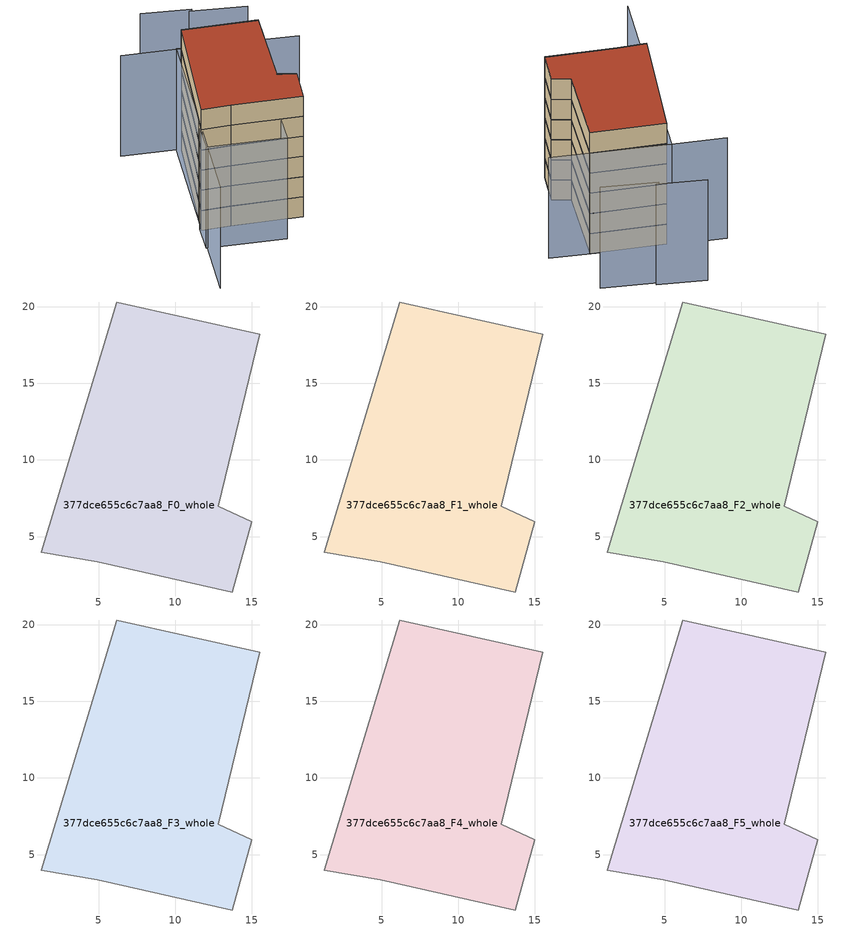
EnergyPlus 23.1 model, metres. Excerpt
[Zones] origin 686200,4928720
377dce655c6c7aa8_F0_whole
 floor ground (EU_floor_Construction): 13.71,1.38 14.99,5.97 12.79,6.99 15.51,18.2 6.19,20.31 1.25,3.99 4.89,3.35 z0
 wall adiabatic (EU_wall_Construction): 1.25,3.99 6.19,20.31 15.51,18.2 12.79,6.99 14.99,5.97 13.71,1.38 4.89,3.35 1.25,3.99 z0:3
377dce655c6c7aa8_F1_whole
 floor to 377dce655c6c7aa8_F0_whole (EU_floor_Construction): 13.71,1.38 14.99,5.97 12.79,6.99 15.51,18.2 6.19,20.31 1.25,3.99 4.89,3.35 z3
 wall adiabatic (EU_wall_Construction): 1.25,3.99 6.19,20.31 15.51,18.2 12.79,6.99 14.99,5.97 13.71,1.38 4.89,3.35 1.25,3.99 z3:6
377dce655c6c7aa8_F2_whole
 floor to 377dce655c6c7aa8_F1_whole (EU_floor_Construction): 13.71,1.38 14.99,5.97 12.79,6.99 15.51,18.2 6.19,20.31 1.25,3.99 4.89,3.35 z6
 wall adiabatic (EU_wall_Construction): 1.25,3.99 6.19,20.31 15.51,18.2 12.79,6.99 14.99,5.97 13.71,1.38 4.89,3.35 1.25,3.99 z6:9
377dce655c6c7aa8_F3_whole
 floor to 377dce655c6c7aa8_F2_whole (EU_floor_Construction): 13.71,1.38 14.99,5.97 12.79,6.99 15.51,18.2 6.19,20.31 1.25,3.99 4.89,3.35 z9
 wall adiabatic (EU_wall_Construction): 1.25,3.99 6.19,20.31 15.51,18.2 12.79,6.99 14.99,5.97 13.71,1.38 4.89,3.35 1.25,3.99 z9:12
377dce655c6c7aa8_F4_whole
 floor to 377dce655c6c7aa8_F3_whole (EU_floor_Construction): 13.71,1.38 14.99,5.97 12.79,6.99 15.51,18.2 6.19,20.31 1.25,3.99 4.89,3.35 z12
 wall adiabatic (EU_wall_Construction): 1.25,3.99 6.19,20.31 15.51,18.2 12.79,6.99 14.99,5.97 13.71,1.38 4.89,3.35 1.25,3.99 z12:15
377dce655c6c7aa8_F5_whole
 floor to 377dce655c6c7aa8_F4_whole (EU_floor_Construction): 13.71,1.38 14.99,5.97 12.79,6.99 15.51,18.2 6.19,20.31 1.25,3.99 4.89,3.35 z15
 wall adiabatic (EU_wall_Construction): 1.25,3.99 6.19,20.31 15.51,18.2 12.79,6.99 14.99,5.97 13.71,1.38 4.89,3.35 1.25,3.99 z15:18
 roof outside (EU_roof_Construction): 15.51,18.2 12.79,6.99 14.99,5.97 13.71,1.38 4.89,3.35 1.25,3.99 6.19,20.31 z18
shading: -1.01,22.32 6.24,20.53 / -1.75,-7.91 5.72,20.75 / 5.72,20.75 20.42,16.92 / 17.4,25.24 10.52,27.28 / 10.94,27.5 4.86,29.29 / 10.96,1.99 10.03,-1.93 / 10.03,-1.93 0.26,0.4 / 0.26,0.4 1.19,4.32 / 1.19,4.32 10.96,1.99 z0:15
[Building]
EU S2 Campaign: North Axis=0; Terrain=City; Solar Distribution=FullExterior
[Site:Location]
Bologna: Latitude=44.5; Longitude=11.25; Time Zone=1; Elevation=37
[SizingPeriod:WeatherFileDays]
AnnualSizingPeriod: Begin Month=1; Begin Day of Month=1; End Month=12; End Day of Month=31; Day of Week for Start Day=Monday; Use Weather File Daylight Saving Period=No; Use Weather File Rain and Snow Indicators=No
[MATERIAL]
EU_InternalMass_Material: Roughness=MediumRough; Thickness=0.1; Conductivity=1; Density=1800; Specific Heat=900; Thermal Absorptance=0.9; Solar Absorptance=0.7; Visible Absorptance=0.7
[MATERIAL:NOMASS] Roughness=MediumRough; Thermal Absorptance=0.9; Solar Absorptance=0.7; Visible Absorptance=0.7
Name | Thermal Resistance
EU_wall_NoMass | 0.905828
EU_roof_NoMass | 0.37593
EU_floor_NoMass | 0.67114
[CONSTRUCTION]
EU_wall_Construction: EU_wall_NoMass
EU_roof_Construction: EU_roof_NoMass
EU_floor_Construction: EU_floor_NoMass
EU_InternalMass_Construction: EU_InternalMass_Material
[ZONE] Type=1; Multiplier=1; Ceiling Height=autocalculate; Floor Area=autocalculate; Part of Total Floor Area=Yes
Name | Volume
377dce655c6c7aa8_F0_whole | 541.708
377dce655c6c7aa8_F1_whole; 377dce655c6c7aa8_F2_whole; 377dce655c6c7aa8_F3_whole; 377dce655c6c7aa8_F4_whole; 377dce655c6c7aa8_F5_whole | 541.707
[INTERNALMASS] Construction=EU_InternalMass_Construction; Surface Area=180.569
Name | Zone or ZoneList
377dce655c6c7aa8_F0_whole_EU_InternalMass | 377dce655c6c7aa8_F0_whole
377dce655c6c7aa8_F1_whole_EU_InternalMass | 377dce655c6c7aa8_F1_whole
377dce655c6c7aa8_F2_whole_EU_InternalMass | 377dce655c6c7aa8_F2_whole
377dce655c6c7aa8_F3_whole_EU_InternalMass | 377dce655c6c7aa8_F3_whole
377dce655c6c7aa8_F4_whole_EU_InternalMass | 377dce655c6c7aa8_F4_whole
377dce655c6c7aa8_F5_whole_EU_InternalMass | 377dce655c6c7aa8_F5_whole
[OTHEREQUIPMENT] Fuel Type=Electricity; Design Level Calculation Method=Watts/Area; Power per Zone Floor Area=1; Fraction Latent=0; Fraction Radiant=0; Fraction Lost=0; Carbon Dioxide Generation Rate=0; EndUse Subcategory=EU_Step8_InternalGains
Name | Zone or ZoneList or Space or SpaceList | Schedule
EU_Step8_InternalGain_377dce655c6c7aa8_F0_whole_f000 | 377dce655c6c7aa8_F0_whole | EU_Step8_GainSchedule_377dce655c6c7aa8_F0_whole_f000
EU_Step8_InternalGain_377dce655c6c7aa8_F1_whole_f000 | 377dce655c6c7aa8_F1_whole | EU_Step8_GainSchedule_377dce655c6c7aa8_F1_whole_f000
EU_Step8_InternalGain_377dce655c6c7aa8_F2_whole_f000 | 377dce655c6c7aa8_F2_whole | EU_Step8_GainSchedule_377dce655c6c7aa8_F2_whole_f000
EU_Step8_InternalGain_377dce655c6c7aa8_F3_whole_f000 | 377dce655c6c7aa8_F3_whole | EU_Step8_GainSchedule_377dce655c6c7aa8_F3_whole_f000
EU_Step8_InternalGain_377dce655c6c7aa8_F4_whole_f000 | 377dce655c6c7aa8_F4_whole | EU_Step8_GainSchedule_377dce655c6c7aa8_F4_whole_f000
EU_Step8_InternalGain_377dce655c6c7aa8_F5_whole_f000 | 377dce655c6c7aa8_F5_whole | EU_Step8_GainSchedule_377dce655c6c7aa8_F5_whole_f000
[ZONEVENTILATION:DESIGNFLOWRATE] Schedule=EU_AlwaysOn; Design Flow Rate Calculation Method=AirChanges/Hour; Air Changes per Hour=0.73129; Ventilation Type=Natural; Fan Pressure Rise=0; Fan Total Efficiency=1; Constant Term Coefficient=1; Temperature Term Coefficient=0; Velocity Term Coefficient=0; Velocity Squared Term Coefficient=0; Minimum Indoor Temperature=-100; Maximum Indoor Temperature=100; Delta Temperature=-100; Minimum Outdoor Temperature=-100; Maximum Outdoor Temperature=100; Maximum Wind Speed=40
Name | Zone or ZoneList or Space or SpaceList
EU_ConstantAir_377dce655c6c7aa8_F0_whole | 377dce655c6c7aa8_F0_whole
EU_ConstantAir_377dce655c6c7aa8_F1_whole | 377dce655c6c7aa8_F1_whole
EU_ConstantAir_377dce655c6c7aa8_F2_whole | 377dce655c6c7aa8_F2_whole
EU_ConstantAir_377dce655c6c7aa8_F3_whole | 377dce655c6c7aa8_F3_whole
EU_ConstantAir_377dce655c6c7aa8_F4_whole | 377dce655c6c7aa8_F4_whole
EU_ConstantAir_377dce655c6c7aa8_F5_whole | 377dce655c6c7aa8_F5_whole
[HVACTEMPLATE:THERMOSTAT] Constant Heating Setpoint=20; Constant Cooling Setpoint=50
EU_HeatOnly_377dce655c6c7aa8_F0_whole; EU_HeatOnly_377dce655c6c7aa8_F1_whole; EU_HeatOnly_377dce655c6c7aa8_F2_whole; EU_HeatOnly_377dce655c6c7aa8_F3_whole; EU_HeatOnly_377dce655c6c7aa8_F4_whole; EU_HeatOnly_377dce655c6c7aa8_F5_whole
[HVACTEMPLATE:ZONE:IDEALLOADSAIRSYSTEM] System Availability Schedule=EU_AlwaysOn; Maximum Heating Supply Air Temperature=50; Minimum Cooling Supply Air Temperature=13; Maximum Heating Supply Air Humidity Ratio=0.0156; Minimum Cooling Supply Air Humidity Ratio=0.0077; Heating Limit=NoLimit; Cooling Limit=NoLimit; Heating Availability Schedule=EU_AlwaysOn; Cooling Availability Schedule=EU_CoolingOff; Dehumidification Control Type=ConstantSensibleHeatRatio; Cooling Sensible Heat Ratio=0.7; Dehumidification Setpoint=60; Humidification Control Type=None; Humidification Setpoint=30; Outdoor Air Method=None; Outdoor Air Flow Rate per Person=0.00944; Outdoor Air Flow Rate per Zone Floor Area=0; Outdoor Air Flow Rate per Zone=0; Demand Controlled Ventilation Type=None; Outdoor Air Economizer Type=NoEconomizer; Heat Recovery Type=None; Sensible Heat Recovery Effectiveness=0.7; Latent Heat Recovery Effectiveness=0.65
Name | Template Thermostat
377dce655c6c7aa8_F0_whole | EU_HeatOnly_377dce655c6c7aa8_F0_whole
377dce655c6c7aa8_F1_whole | EU_HeatOnly_377dce655c6c7aa8_F1_whole
377dce655c6c7aa8_F2_whole | EU_HeatOnly_377dce655c6c7aa8_F2_whole
377dce655c6c7aa8_F3_whole | EU_HeatOnly_377dce655c6c7aa8_F3_whole
377dce655c6c7aa8_F4_whole | EU_HeatOnly_377dce655c6c7aa8_F4_whole
377dce655c6c7aa8_F5_whole | EU_HeatOnly_377dce655c6c7aa8_F5_whole
[SIZING:ZONE] Zone Cooling Design Supply Air Temperature Input Method=SupplyAirTemperature; Zone Cooling Design Supply Air Temperature=13; Zone Heating Design Supply Air Temperature Input Method=SupplyAirTemperature; Zone Heating Design Supply Air Temperature=50; Zone Cooling Design Supply Air Humidity Ratio=0.008; Zone Heating Design Supply Air Humidity Ratio=0.008; Cooling Design Air Flow Method=DesignDay; Cooling Design Air Flow Rate=0; Cooling Minimum Air Flow per Zone Floor Area=0.000762; Cooling Minimum Air Flow=0; Cooling Minimum Air Flow Fraction=0.2; Heating Design Air Flow Method=DesignDay; Heating Design Air Flow Rate=0; Heating Maximum Air Flow per Zone Floor Area=0.002032; Heating Maximum Air Flow=0.141576; Heating Maximum Air Flow Fraction=0.3; Account for Dedicated Outdoor Air System=No; Dedicated Outdoor Air System Control Strategy=NeutralSupplyAir; Dedicated Outdoor Air Low Setpoint Temperature for Design=autosize; Dedicated Outdoor Air High Setpoint Temperature for Design=autosize; Zone Load Sizing Method=Sensible Load Only No Latent Load; Zone Latent Cooling Design Supply Air Humidity Ratio Input Method=HumidityRatioDifference; Zone Cooling Design Supply Air Humidity Ratio Difference=0.005; Zone Latent Heating Design Supply Air Humidity Ratio Input Method=HumidityRatioDifference; Zone Humidification Design Supply Air Humidity Ratio Difference=0.005
377dce655c6c7aa8_F0_whole; 377dce655c6c7aa8_F1_whole; 377dce655c6c7aa8_F2_whole; 377dce655c6c7aa8_F3_whole; 377dce655c6c7aa8_F4_whole; 377dce655c6c7aa8_F5_whole
[SCHEDULE:CONSTANT]
Name | Hourly Value
EU_AlwaysOn | 1
EU_CoolingOff | 0
[SCHEDULE:FILE] Column Number=1; Rows to Skip at Top=0; Number of Hours of Data=8760; Column Separator=Comma; Interpolate to Timestep=No; Minutes per Item=60; Adjust Schedule for Daylight Savings=Yes
Name | File
EU_Step8_GainSchedule_377dce655c6c7aa8_F0_whole_f000 | ../../schedules/377dce655c6c7aa8/377dce655c6c7aa8_F0_whole_f000_gain.csv
EU_Step8_GainSchedule_377dce655c6c7aa8_F1_whole_f000 | ../../schedules/377dce655c6c7aa8/377dce655c6c7aa8_F1_whole_f000_gain.csv
EU_Step8_GainSchedule_377dce655c6c7aa8_F2_whole_f000 | ../../schedules/377dce655c6c7aa8/377dce655c6c7aa8_F2_whole_f000_gain.csv
EU_Step8_GainSchedule_377dce655c6c7aa8_F3_whole_f000 | ../../schedules/377dce655c6c7aa8/377dce655c6c7aa8_F3_whole_f000_gain.csv
EU_Step8_GainSchedule_377dce655c6c7aa8_F4_whole_f000 | ../../schedules/377dce655c6c7aa8/377dce655c6c7aa8_F4_whole_f000_gain.csv
EU_Step8_GainSchedule_377dce655c6c7aa8_F5_whole_f000 | ../../schedules/377dce655c6c7aa8/377dce655c6c7aa8_F5_whole_f000_gain.csv
